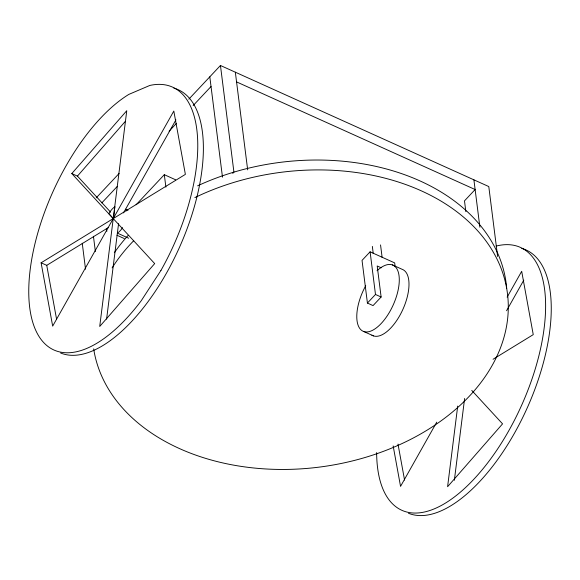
<?xml version="1.0" encoding="UTF-8"?>
<svg xmlns="http://www.w3.org/2000/svg" width="580" height="580" viewBox="0 0 580 580"><rect width="100%" height="100%" fill="white"/><g stroke="black" fill="none" stroke-linecap="round" stroke-linejoin="round"><path stroke-width="0.87" d="M113.571 217.833L114.543 210.127M114.753 208.416L114.971 206.705A13.92 6.373 -65.7 0 0 108.859 213.686L112.89 218.065M106.59 319.145L118.559 223.699M457.707 406.072L447.593 486.721L502.563 423.864L471.765 390.412M454.358 480.276L464.616 398.474M123.504 212.918L175.921 119.864M436.74 422.138L400.548 486.388L393.16 445.933M507.13 297.17L521.688 271.31L533.252 334.638L493.08 359.259M506.55 310.75L523.791 280.14M71.797 173.572L126.766 110.715L99.716 326.46L154.686 263.603L71.797 173.572L77.437 176.117L110.65 212.193M77.437 176.117L125.316 121.372M96.28 197.787L119.11 173.463M188.826 99.173L220.451 65.482L488.788 186.557L497.618 256.454M101.826 202.884L117.247 186.448M169.077 131.225L176.479 123.33M193.14 105.582L211.033 86.514M136.097 204.755L164.314 174.689L175.588 179.778M232.739 173.384L233.921 172.122L220.451 65.482M395.096 266.445L394.683 262.907L370.098 251.814L362.036 260.398L367.423 303.057L373.063 305.602L381.125 297.011L377.203 265.988L381.227 267.8M367.423 303.057L375.485 294.466L370.098 251.814M41.108 262.798L185.375 174.377L173.811 111.048L52.671 326.127L41.108 262.798L46.748 265.343L56.543 318.993M46.748 265.343L108.547 227.462M236.56 81.896L475.129 189.537L464.486 200.876L465.849 211.649M392.348 264.886L402.041 269.265A36.272 16.61 -65.7 0 1 402.687 309.829A36.272 16.61 -65.7 0 1 371.867 335.124M375.485 294.466L381.125 297.011M128.028 210.272L125.613 209.184A13.92 6.373 -65.7 0 1 126.571 210.888M363.732 331.506L373.426 335.885M128.666 238.213L117.377 233.117A13.92 6.373 -65.7 0 0 122.569 227.65M116.986 235.262L124.25 238.539M397.996 444.077L404.579 480.138M473.903 179.844L479.892 227.237M380.545 244.919L382.126 257.397M372.346 246.406L373.245 253.54M235.335 72.195L247.674 169.86M209.808 76.821L222.488 177.183M164.314 174.689L165.887 187.159M106.51 228.614L106.85 231.311M93.438 236.263L95.366 251.524M82.251 243.245L85.535 269.236M194.851 197.613A208.756 148.639 -7.2 0 1 492.558 250.872A208.756 148.639 -7.2 0 1 351.973 461.042A208.756 148.639 -7.2 0 1 93.67 348.87M112.121 267.895A208.756 148.639 -7.2 0 1 133.726 240.707M114.34 252.735A208.756 148.639 -7.2 0 1 128.093 235.465M197.606 185.825A208.756 148.639 -7.2 0 1 506.702 288.463M521.761 248.407A144.188 66.019 -65.7 0 1 529.431 402.868A144.188 66.019 -65.7 0 1 408.487 513.271M377.036 270.744A36.272 16.61 -65.7 0 1 398.424 288.608A36.272 16.61 -65.7 0 1 365.69 331.927A36.272 16.61 -65.7 0 1 365.726 285.723M496.125 246.094A144.188 66.019 -65.7 0 1 542.264 340.221A144.188 66.019 -65.7 0 1 449.543 500.453A144.188 66.019 -65.7 0 1 376.637 452.596M173.884 88.138A144.188 66.019 -65.7 0 1 181.554 242.6A144.188 66.019 -65.7 0 1 60.61 353.002M160.95 270.411L141.274 300.687A144.188 66.019 -65.7 0 1 29 299.889A144.188 66.019 -65.7 0 1 128.811 94.409L149.778 85.463A144.188 66.019 -65.7 0 1 160.95 270.411"/></g></svg>
